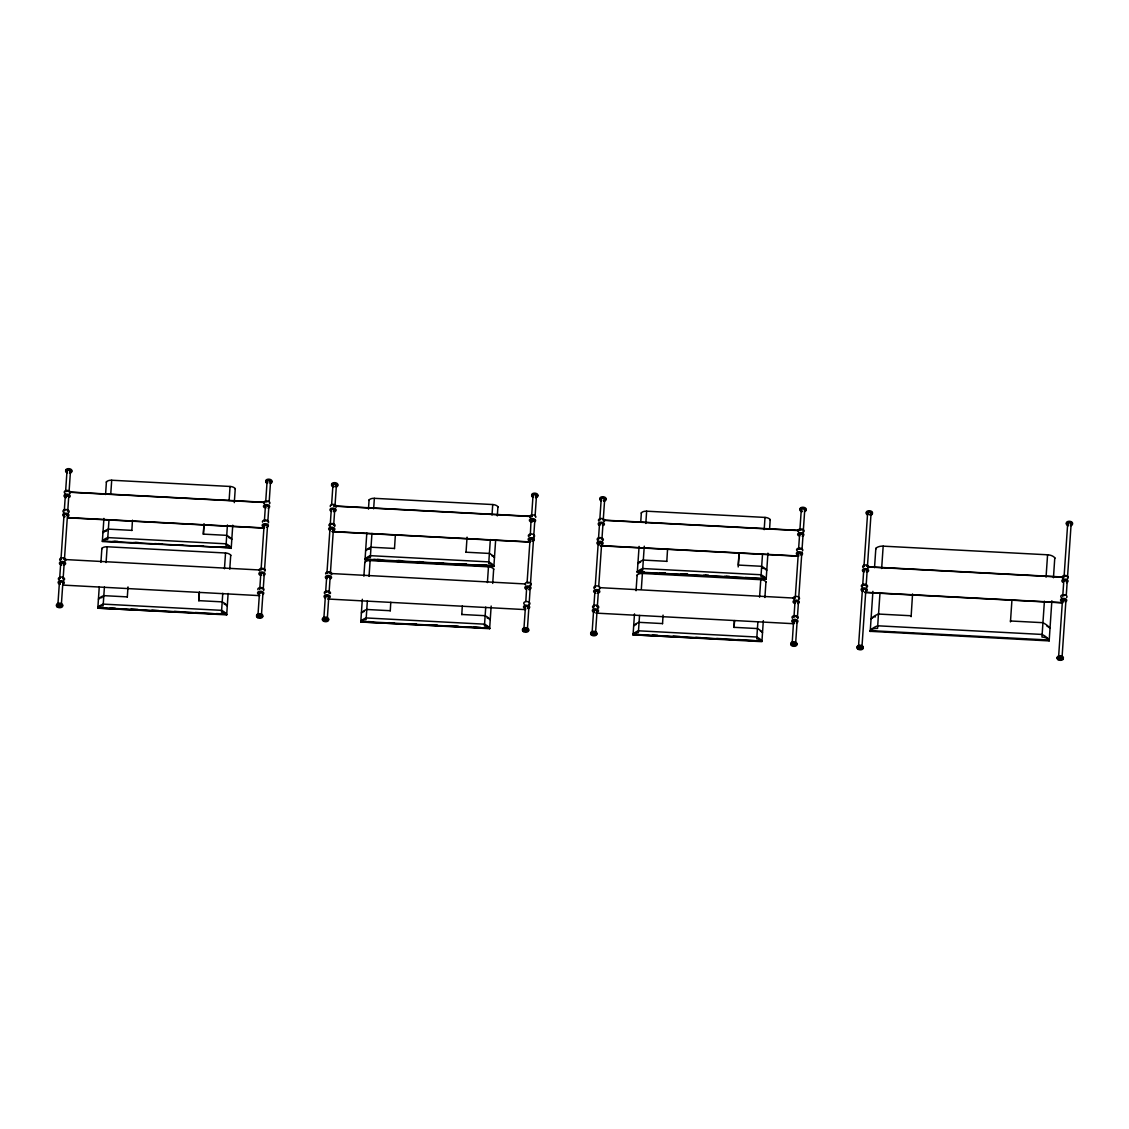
<?xml version="1.0" encoding="UTF-8"?>
<svg xmlns="http://www.w3.org/2000/svg" width="1129" height="1129" viewBox="0 0 1129 1129"><rect width="100%" height="100%" fill="white"/><g stroke="black" fill="none" stroke-linecap="round" stroke-linejoin="round"><path stroke-width="1.5" d="M97.828 608.221L97.842 607.585A16.272 9.653 3.9 0 1 103.162 604.114L221.538 610.337A16.272 9.653 3.9 0 1 226.689 614.359L97.828 608.221L99.267 586.685M101.864 548.877L101.878 548.369A5.927 3.528 3.9 0 1 107.156 546.775L225.532 552.998A5.927 3.528 3.9 0 1 230.725 555.143L230.711 555.651M106.408 482.337L106.408 481.843A5.927 3.528 3.9 0 1 111.7 480.234L230.062 486.458A5.927 3.528 3.9 0 1 235.255 488.617L235.241 489.111M102.358 541.553L231.219 547.833A16.272 9.653 3.9 0 0 226.068 543.811L107.707 537.587A16.272 9.653 3.9 0 0 102.372 541.059L103.924 518.423M360.772 622.037L360.786 621.416A16.272 9.653 3.9 0 1 366.121 617.944L484.482 624.168A16.272 9.653 3.9 0 1 489.633 628.19L360.772 622.037L362.324 599.273M364.822 562.694L364.822 562.2A5.927 3.528 3.9 0 1 370.114 560.591L488.476 566.814A5.927 3.528 3.9 0 1 493.669 568.974L493.655 569.468M365.02 559.772L365.034 559.151A16.272 9.653 3.9 0 1 370.368 555.666L488.73 561.889A16.272 9.653 3.9 0 1 493.881 565.925L365.02 559.772L366.812 533.029M369.056 500.429L369.07 499.935A5.927 3.528 3.9 0 1 374.362 498.326L492.724 504.55A5.927 3.528 3.9 0 1 497.917 506.709L497.903 507.203M490.339 539.563L488.688 563.766A5.927 3.528 3.9 0 1 493.881 565.925L365.034 559.151A5.927 3.528 3.9 0 1 370.312 557.543L370.368 555.666M633.059 634.893L633.073 634.272A16.272 9.653 3.9 0 1 638.407 630.801L756.769 637.024A16.272 9.653 3.9 0 1 761.92 641.046L633.059 634.893L634.498 613.88M633.129 634.061L636.601 634.23M637.109 575.55L637.123 575.056A5.927 3.528 3.9 0 1 642.401 573.461L760.763 579.685A5.927 3.528 3.9 0 1 765.956 581.83L765.942 582.338M641.343 513.286L641.357 512.792A5.927 3.528 3.9 0 1 646.649 511.197L765.01 517.421A5.927 3.528 3.9 0 1 770.204 519.566L770.19 520.06M637.306 572.502L766.168 578.782A16.272 9.653 3.9 0 0 761.017 574.76L642.655 568.536A16.272 9.653 3.9 0 0 637.321 572.008L639.099 546.38M875.822 549.075L875.836 548.369A8.242 4.897 3.9 0 1 883.174 546.154L1047.571 554.791A8.242 4.897 3.9 0 1 1054.782 557.782L1054.768 558.474M870.219 631.323L1049.166 640.905L1049.18 640.03A22.608 13.421 3.9 0 0 1042.025 634.442L877.628 625.791A22.608 13.421 3.9 0 0 870.233 630.617L870.205 631.492L872.915 591.356M56.718 604.876L56.662 605.723L62.42 606.033L61.333 605.116L62.885 582.409M57.875 604.932L59.428 582.225M59.654 578.725L60.726 563.004M60.966 559.504L64.071 514.09M64.311 510.59L65.369 494.869M65.609 491.383L67.048 470.412A1.736 1.03 3.9 0 1 67.105 470.158M63.111 578.909L64.184 563.188M64.424 559.688L67.528 514.274M67.768 510.774L68.827 495.052M69.067 491.567L70.506 470.595M100.918 562.369L101.878 548.369M105.576 494.53L106.408 481.843M104.418 587.024L103.12 605.991A5.927 3.528 3.9 0 0 97.842 607.585L226.689 614.359A5.927 3.528 3.9 0 0 221.496 612.214L222.78 593.247M106.084 562.524L107.156 546.775M108.948 520.497L107.664 539.45A5.927 3.528 3.9 0 0 102.372 541.059L231.219 547.833A5.927 3.528 3.9 0 0 226.026 545.674L227.437 524.971M110.741 494.248L111.7 480.234M127.309 597.072L128 586.925M131.853 530.545L132.474 520.201M199.339 592.189L198.76 600.642L222.117 601.87A16.272 9.653 3.9 0 1 227.268 605.906A5.927 3.528 3.9 0 0 224.163 604.086M203.996 523.969L203.305 534.116L226.647 535.344A16.272 9.653 3.9 0 1 231.798 539.366A5.927 3.528 3.9 0 0 228.693 537.559M198.831 600.826L199.41 592.372M203.375 534.299L204.067 524.152M224.459 568.748L225.532 552.998M229.116 500.472L230.062 486.458M226.675 614.995L228.114 593.459M229.766 569.143L230.725 555.143M231.205 548.454L232.757 525.197M234.296 502.617L235.255 488.617M256.791 615.39L256.735 616.251L262.507 616.547L261.406 615.63L262.958 592.923M257.948 615.446L259.501 592.739M259.741 589.253L260.813 573.518M261.053 570.032L264.144 524.604M264.384 521.118L265.456 505.397M265.696 501.897L267.121 480.94M263.198 589.423L264.271 573.701M264.511 570.216L267.601 524.787M267.841 521.302L268.914 505.58M269.154 502.08L270.579 481.123M325.364 596.211L323.825 618.918L322.612 619.708L328.37 620.019L328.426 619.158M325.604 592.711L326.676 576.99M326.916 573.49L331.319 508.854M331.559 505.369L332.984 484.397M327.396 617.351L328.821 596.38L326.309 595.646L325.646 597.015M329.061 592.894L330.134 577.173L328.045 576.312L326.775 577.314M330.374 573.673L333.464 528.259M333.704 524.759L334.777 509.038M335.017 505.538L336.442 484.581M363.877 576.199L364.822 562.2M368.463 509.137L369.07 499.935M367.362 600.854L366.078 619.807A5.927 3.528 3.9 0 0 360.786 621.416L489.633 628.19A5.927 3.528 3.9 0 0 484.44 626.03L485.738 607.077M369.042 576.354L370.114 560.591M370.312 557.543L371.963 533.34M373.643 508.826L374.362 498.326M390.267 610.902L390.775 602.251M394.501 548.638L395.362 534.906M461.789 614.656L462.297 606.019M466.023 552.391L467.067 537.164M487.403 582.578L488.476 566.814M492.004 515.05L492.724 504.55M489.619 628.811L491.171 606.047M492.71 583.411L493.669 568.974M493.867 566.546L495.659 539.803M497.31 515.911L497.917 506.709M522.741 629.375L522.685 630.236L528.443 630.532L527.356 629.615L534.864 519.552M524.011 627.682L525.451 606.725M525.804 601.489L526.707 587.024L529.586 587.644M527.116 582.268L530.094 538.589M530.334 535.104L530.997 520.85M531.632 515.882L533.071 494.925M535.09 516.066L536.529 495.095M590.919 632.96L590.862 633.821L596.62 634.117M592.076 633.016L593.614 610.309M593.854 606.809L594.927 591.088C597.622 588.026 598.892 594.263 598.201 591.342C594.983 590.171 594.814 592.245 595.181 592.217M598.271 542.174L595.166 587.602A1.736 1.03 3.9 0 1 595.491 587.151M598.497 538.688L599.57 522.967M599.809 519.467L601.249 498.51A1.736 1.03 3.9 0 0 601.291 498.778M595.533 633.2L597.072 610.493L595.435 609.66L593.741 610.323M597.312 606.993L598.384 591.271L598.356 592.132M598.751 586.036L601.729 542.357M601.955 538.872L603.027 523.136M603.267 519.65L604.707 498.679M636.05 590.735L637.123 575.056M640.75 521.993L641.357 512.792M639.536 615.46L638.365 632.677A5.927 3.528 3.9 0 0 633.073 634.272L761.92 641.046A5.927 3.528 3.9 0 0 756.726 638.901L757.898 621.684M641.328 589.211L642.401 573.461M644.264 546.196L642.613 570.413A5.927 3.528 3.9 0 0 637.321 572.008L766.168 578.782A5.927 3.528 3.9 0 0 760.974 576.637L762.512 554.17M645.802 523.447L646.649 511.197M662.554 623.758L663.062 615.107M666.802 561.494L667.535 549.47M734.457 620.569L734.005 627.329L757.347 628.557A16.272 9.653 3.9 0 1 762.498 632.593A5.927 3.528 3.9 0 0 760.353 631.097M739.058 553.224L738.253 565.064L761.595 566.292A16.272 9.653 3.9 0 1 766.746 570.328A5.927 3.528 3.9 0 0 765.039 569.044M734.076 627.512L734.527 620.752M738.197 566.941L739.128 553.408M759.577 597.185L760.763 579.685M764.178 529.67L765.01 517.421M763.331 620.654L761.906 641.667L633.073 634.78M764.897 597.509L765.956 581.83M766.154 579.403L767.932 553.154M769.597 528.767L770.204 519.566M793.941 617.337L795.014 601.616M795.239 598.116L798.344 552.702M798.584 549.202L799.657 533.481M799.896 529.981L801.322 509.024M795.606 643.713L797.159 621.006M797.399 617.521L798.471 601.799M798.697 598.299L801.802 552.885M802.042 549.386L804.779 509.207A1.736 1.03 3.9 0 0 803.072 508.092M796.764 643.784L796.707 644.631L790.935 644.334L792.149 643.544L793.645 620.385L796.524 620.992M857.32 646.959L857.264 647.82L863.036 648.131M858.477 647.03L862.415 589.38L864.673 588.773L865.901 590.171M862.655 585.88L863.727 570.159M863.953 566.659L867.651 512.51M866.112 586.064L867.185 570.343L865.082 569.468L863.826 570.47M867.411 566.843L871.108 512.693M874.523 567.619L875.836 548.369M911.061 615.757L878.433 614.049L877.572 628.401A8.242 4.897 3.9 0 0 870.233 630.617L1049.18 640.03A8.242 4.897 3.9 0 0 1041.968 637.038L1044.41 601.221M878.489 614.924L880.013 592.584M881.65 568.508L883.174 546.154M911.117 616.688L912.557 593.939M1010.455 621.91L1011.937 600.092M1046.047 577.145L1047.571 554.791M1049.166 640.905L1051.861 600.769M1053.456 577.723L1054.782 557.782M1058.677 655.794L1062.488 599.894M1062.728 596.408L1063.8 580.673M1064.04 577.187L1067.724 523.023M1065.945 600.078L1062.022 657.727A1.736 1.03 3.9 0 0 1061.796 657.205M1066.298 594.842L1067.258 580.856M1067.498 577.371L1071.181 523.207M1063.165 657.784L1063.109 658.644L1057.351 658.348M59.484 582.508C59.682 585.866 60.204 578.612 62.857 582.762M61.615 564.528L60.768 563.597M64.141 515.233C65.905 517.675 62.617 514.062 65.383 514.034C67.571 512.933 67.415 517.181 67.542 515.149M66.202 497.141L65.369 496.21M64.226 563.78L63.407 562.496L61.037 562.75L63.732 563.032L63.704 564.486M68.827 496.379C62.645 492.907 68.968 496.915 68.784 496.308M59.527 582.592L60.006 581.802M62.716 582.155L61.686 581.633M67.472 515.219L66.286 514.09M62.871 582.945L62.914 583.03M64.155 564.048L64.198 563.173M67.458 515.755L67.486 514.88M68.756 496.647L68.784 495.772M258.993 592.725C259.218 596.888 259.656 589.183 262.38 593.177M261.476 575.141C257.751 573.927 263.65 571.062 263.664 574.266L263.636 573.659M263.509 525.789L263.551 526.058M266.063 507.754C261.97 504.846 269.916 505.919 268.236 506.258M259.12 593.868L259.783 592.485L262.168 592.654M260.432 574.605L260.234 573.744M264.765 526.862C261.109 525.154 266.881 523.644 266.938 525.366M263.777 524.957L266.769 525.112M265.033 507.217L264.835 506.342M260.277 573.828L260.757 573.038M260.7 574.844L260.291 574.012M265.301 507.443L264.878 506.611M263.621 573.998L262.436 572.869M268.067 506.004L267.037 505.467M330.232 529.811L330.91 528.104L333.436 528.866L332.575 530.32L332.97 528.725L330.077 529.035M325.674 595.985L325.618 597.354L325.42 596.493M326.987 576.736L326.761 577.85L328.468 576.651L330.176 577.766M331.573 509.348L331.376 509.927C331.898 507.288 336.978 510.266 333.478 510.957M325.406 596.832L325.956 595.787M331.361 510.449L331.855 509.137M328.807 596.747L327.622 595.604M333.464 511.296L334.763 510.364L333.535 508.967M328.341 597.721L328.835 596.408L328.356 597.368M329.668 578.119L330.134 577.681M330.105 578.02L330.148 577.145L329.922 578.26M333.394 529.741L333.436 528.866M334.706 510.633L334.734 509.758M529.416 587.376L526.156 588.068L526.707 587.024M534.186 520.243L534.144 521.118C527.751 519.157 532.578 518.126 534.215 520.85M525.691 608.249C522.953 606.273 528.471 604.848 528.301 607.501M526.241 587.997L526.65 588.816L526.424 587.221M529.529 539.704C529.247 536.289 537.7 541.341 529.699 539.281M532.465 521.796L530.969 521.203L531.025 519.834M524.914 607.049L525.394 606.273M525.338 608.065L524.929 607.247M531.237 521.429L532.479 521.443M527.779 608.206L528.33 607.162L527.074 606.104M528.273 606.894L528.062 608.009M532.846 540.226L532.874 539.352M598.342 542.795L598.257 543.402C600.176 540.057 605.285 544.587 598.328 543.134M599.781 524.816C598.836 522.374 604.523 523.362 602.491 525.168C604.692 523.291 599.513 521.838 599.555 524.293L599.809 524.477M594.503 611.876L593.727 610.86L594.517 611.523M598.751 544.15L598.342 543.317L599.104 544.333M597.058 610.845L595.872 609.716M601.658 543.839L601.686 542.964M602.957 524.731L602.985 523.856M794.364 622.488L793.151 621.698L793.645 620.385M797.794 553.281L799.925 552.66L801.167 554.071M793.32 621.952L793.193 620.823M793.094 621.416L793.362 620.583M794.633 602.703L795.253 603.112L794.435 601.828M794.675 601.334C800.419 603.14 797.046 599.132 794.477 601.912M798.542 554.819L797.78 553.803L798.965 554.946M797.921 554.41L797.977 553.041M799.233 535.301L799.854 535.711L799.247 534.963M799.276 533.932C805.005 535.753 801.632 531.745 799.078 534.511M793.588 622.178L793.179 621.345M796.509 621.331L795.324 620.202M801.11 553.789L799.925 552.66M801.138 553.45L801.181 553.718M863.29 590.919L862.528 589.38M862.669 590.509L862.711 589.14M864.249 571.486L864.024 569.891M862.937 590.735L862.993 588.943M865.858 589.902L864.673 588.773M867.157 570.653L865.985 569.51M866.691 571.613L867.185 570.3L866.324 571.768M865.689 590.326L865.858 590.086M865.661 590.679L865.872 589.564L861.935 647.213L863.092 647.27M1063.151 601.531C1059.708 600.12 1065.437 598.328 1065.127 600.811M1063.222 580.885C1063.546 584.032 1063.447 577.893 1066.609 581.139M1062.728 601.404C1059.849 599.217 1066.058 598.074 1065.282 600.924L1065.324 600.049M1063.419 581.745C1063.151 577.272 1067.808 582.437 1066.679 581.068M1066.595 581.675L1066.637 580.8M260.206 574.082L260.474 573.236M330.007 529.289L330.275 528.443M529.543 539.168L529.67 540.311M599.654 523.687L599.612 524.562M597.142 610.775L596.874 611.622M863.84 570.131L863.981 571.26M1063.208 581.223L1063.476 580.377M1061.895 600.473L1062.163 599.626M65.623 495.363L65.411 496.478M61.037 562.75L60.825 563.865M59.724 581.999L59.512 583.114M525.112 606.471L525.07 607.839M69.744 492.046L264.369 502.278M333.93 505.933L532.069 516.348M603.944 520.13L798.57 530.362M69.73 492.244L264.369 502.476M333.93 506.145L532.069 516.56M603.93 520.342L798.57 530.574M67.994 517.604L264.384 527.935M332.194 531.505L530.334 541.92M600.445 545.603L798.584 556.018M67.994 517.816L264.369 528.146M332.18 531.703L530.32 542.118M600.445 545.815L798.57 556.23M868.116 566.772L1062.756 577.004M868.116 566.984L1062.742 577.215M131.783 530.362L108.285 529.12A16.272 9.653 3.9 0 0 102.951 532.592A5.927 3.528 3.9 0 1 106.648 531.039M666.731 561.311L643.234 560.069A16.272 9.653 3.9 0 0 637.899 563.554A5.927 3.528 3.9 0 1 640.595 562.171M394.444 548.454L370.933 547.212A16.272 9.653 3.9 0 0 365.613 550.684A5.927 3.528 3.9 0 1 367.377 549.583M465.952 552.208L489.309 553.436A16.272 9.653 3.9 0 1 494.46 557.458A5.927 3.528 3.9 0 0 492.752 556.174M114.608 541.356L118.093 541.539M135.508 542.456L138.98 542.64M158.145 543.642L161.616 543.825M179.031 544.742L182.517 544.926M199.932 545.843L203.403 546.027M222.554 547.029L226.04 547.212M112.872 541.384L118.093 541.666M133.758 542.484L138.98 542.753M154.659 543.585L161.616 543.952M177.281 544.771L182.517 545.053M198.182 545.871L203.403 546.154M219.068 546.972L226.04 547.339M661.749 572.939L665.235 573.123M684.386 574.139L687.857 574.322L680.9 574.082M705.272 575.24L708.758 575.423M726.173 576.326L729.644 576.51M659.999 572.982L665.221 573.25M703.536 575.268L708.758 575.536M724.423 576.369L729.644 576.637M745.323 577.469L750.545 577.738M377.269 559.448L380.755 559.631M398.156 560.548L401.642 560.732L396.42 560.577M419.057 561.635L422.542 561.819M462.58 563.935L466.065 564.119M483.48 565.022L486.966 565.206M373.784 559.391L380.755 559.758M417.307 561.678L422.542 561.946M438.207 562.778L443.429 563.046M460.844 563.964L466.065 564.232M481.73 565.064L486.952 565.333M365.02 559.645L493.867 566.419M864.631 592.245L1062.77 602.66M864.616 592.457L1062.756 602.872M65.143 559.547L259.769 569.99M331.079 573.532L525.705 583.975M599.344 587.63L793.969 598.074M1010.399 620.978L1042.829 622.686A22.608 13.421 3.9 0 1 1049.984 628.274A8.242 4.897 3.9 0 0 1046.992 626.214M63.393 585.118L259.769 595.646M327.593 599.005L525.719 609.632M595.844 613.103L793.969 623.73M662.483 623.575L638.986 622.333A16.272 9.653 3.9 0 0 633.651 625.819A5.927 3.528 3.9 0 1 636.347 624.436M127.238 596.888L103.741 595.646A16.272 9.653 3.9 0 0 98.421 599.132A5.927 3.528 3.9 0 1 99.761 598.201M390.197 610.718L366.699 609.477A16.272 9.653 3.9 0 0 361.365 612.948A5.927 3.528 3.9 0 1 364.06 611.565M461.719 614.472L485.061 615.7A16.272 9.653 3.9 0 1 490.212 619.722A5.927 3.528 3.9 0 0 488.504 618.438M652.28 635.062L657.501 635.331M673.166 636.163L680.138 636.53M695.803 637.349L701.024 637.631M716.689 638.449L723.661 638.816M737.59 639.55L744.547 639.917M1057.407 657.487L1058.55 657.544M110.077 608.009L115.299 608.277M130.964 609.11L137.936 609.477M151.865 610.21L158.822 610.577M174.487 611.396L179.723 611.664M195.388 612.497L202.345 612.864M216.274 613.597L224.996 613.922M367.8 621.557L373.022 621.839M388.686 622.658L393.908 622.94M409.587 623.758L416.545 624.125M432.224 624.944L437.445 625.226M453.11 626.045L458.332 626.327M474.011 627.145L480.968 627.512M97.828 608.094L226.675 614.868M360.772 621.91L489.619 628.684M1062.107 600.995L1061.909 600.134M598.483 543.924L598.285 543.049M593.868 611.466L593.685 610.591M526.382 588.59L526.185 587.729M594.277 632.141A1.736 1.03 3.9 0 1 595.477 632.932M604.65 498.411A1.736 1.03 3.9 0 1 604.636 498.947M592.217 634.625A3.105 1.835 3.9 0 1 591.455 631.803A3.105 1.835 3.9 0 1 596.197 632.057A3.105 1.835 3.9 0 1 595.308 634.78M601.334 500.966A3.105 1.835 3.9 0 1 600.755 498.044A3.105 1.835 3.9 0 1 605.61 498.679A3.105 1.835 3.9 0 1 603.676 501.276M601.39 500.105A3.105 1.835 3.9 0 1 600.628 497.282A3.105 1.835 3.9 0 1 605.37 497.536A3.105 1.835 3.9 0 1 604.481 500.274M601.235 499.625A1.736 1.03 3.9 0 1 602.491 498.439A1.736 1.03 3.9 0 1 604.594 499.272A1.736 1.03 3.9 0 1 603.338 500.472M792.389 643.036A1.736 1.03 3.9 0 1 793.038 642.697A3.105 1.835 3.9 0 1 796.792 645.125A3.105 1.835 3.9 0 1 791.598 645.675A3.105 1.835 3.9 0 1 793.066 642.669M794.35 642.655A1.736 1.03 3.9 0 1 795.112 642.966M801.378 508.756A1.736 1.03 3.9 0 1 802.211 508.177M599.725 525.549A3.105 1.835 3.9 0 1 598.807 522.854A3.105 1.835 3.9 0 1 603.338 522.741A3.105 1.835 3.9 0 1 603.465 525.451M598.864 521.132A3.105 1.835 3.9 0 1 599.824 518.761A3.105 1.835 3.9 0 1 603.959 519.298A3.105 1.835 3.9 0 1 603.719 521.767M599.908 520.003A1.736 1.03 3.9 0 1 600.078 519.763M602.449 519.509A1.736 1.03 3.9 0 1 603.069 519.919M794.012 622.912A3.105 1.835 3.9 0 1 792.191 620.117A3.105 1.835 3.9 0 1 797.074 619.99A3.105 1.835 3.9 0 1 796.354 622.841M792.403 618.269A3.105 1.835 3.9 0 1 795.141 615.644A3.105 1.835 3.9 0 1 797.766 618.551M793.616 616.9A1.736 1.03 3.9 0 1 794.266 616.547M795.578 616.519A1.736 1.03 3.9 0 1 796.608 617.055M797.243 554.819A3.105 1.835 3.9 0 1 797.497 552.123A3.105 1.835 3.9 0 1 802.013 552.716A3.105 1.835 3.9 0 1 800.969 555.299M797.483 551.135A3.105 1.835 3.9 0 1 797.37 548.638A3.105 1.835 3.9 0 1 801.519 548.539A3.105 1.835 3.9 0 1 802.366 551.008M798.217 549.357A1.736 1.03 3.9 0 1 799.29 548.934M799.727 548.92A1.736 1.03 3.9 0 1 800.955 549.287M794.576 603.436A3.105 1.835 3.9 0 1 793.828 600.614A3.105 1.835 3.9 0 1 798.556 600.868A3.105 1.835 3.9 0 1 797.667 603.592M794.195 599.428A3.105 1.835 3.9 0 1 794.266 596.818A3.105 1.835 3.9 0 1 798.64 597.058A3.105 1.835 3.9 0 1 798.57 599.654M794.745 597.876A1.736 1.03 3.9 0 1 795.211 597.439M798.542 535.711A3.105 1.835 3.9 0 1 798.81 533.015A3.105 1.835 3.9 0 1 803.312 533.608A3.105 1.835 3.9 0 1 802.267 536.204M798.796 532.027A3.105 1.835 3.9 0 1 798.852 529.43A3.105 1.835 3.9 0 1 803.227 529.656A3.105 1.835 3.9 0 1 803.171 532.253M799.812 530.051A1.736 1.03 3.9 0 1 801.9 529.995M594.56 612.412A3.105 1.835 3.9 0 1 592.753 609.618A3.105 1.835 3.9 0 1 597.622 609.505A3.105 1.835 3.9 0 1 596.916 612.355M593.445 608.192A3.105 1.835 3.9 0 1 593.501 605.581A3.105 1.835 3.9 0 1 597.876 605.821A3.105 1.835 3.9 0 1 597.82 608.418M593.925 606.908A1.736 1.03 3.9 0 1 594.447 606.202M596.549 606.16A1.736 1.03 3.9 0 1 597.34 606.823M595.872 593.162A3.105 1.835 3.9 0 1 594.207 590.241A3.105 1.835 3.9 0 1 599.273 590.509A3.105 1.835 3.9 0 1 597.481 593.247M594.263 588.534A3.105 1.835 3.9 0 1 595.237 586.149A3.105 1.835 3.9 0 1 599.372 586.685A3.105 1.835 3.9 0 1 599.132 589.169M599.174 544.884A3.105 1.835 3.9 0 1 597.354 542.089A3.105 1.835 3.9 0 1 602.237 541.962A3.105 1.835 3.9 0 1 601.517 544.813M598.045 540.65A3.105 1.835 3.9 0 1 598.102 538.039A3.105 1.835 3.9 0 1 602.477 538.279A3.105 1.835 3.9 0 1 602.42 540.876M598.596 539.112A1.736 1.03 3.9 0 1 599.062 538.674M601.15 538.618A1.736 1.03 3.9 0 1 601.771 539.027M795.38 645.308A3.105 1.835 3.9 0 1 790.822 643.784A3.105 1.835 3.9 0 1 794.463 641.851A3.105 1.835 3.9 0 1 796.538 644.687M802.14 511.705A3.105 1.835 3.9 0 1 800.334 508.911A3.105 1.835 3.9 0 1 805.203 508.784A3.105 1.835 3.9 0 1 804.497 511.649M800.828 510.294A3.105 1.835 3.9 0 1 800.701 507.81A3.105 1.835 3.9 0 1 804.864 507.697A3.105 1.835 3.9 0 1 805.711 510.181M802.098 510.816A1.736 1.03 3.9 0 1 801.505 509.377A1.736 1.03 3.9 0 1 803.876 509.123A1.736 1.03 3.9 0 1 804.469 510.562M859 646.324A1.736 1.03 3.9 0 1 861.088 646.268M867.721 512.241A1.736 1.03 3.9 0 1 868.949 511.578M869.852 511.635A1.736 1.03 3.9 0 1 871.052 512.425M862.358 648.526A3.105 1.835 3.9 0 1 860.961 648.935M859.367 648.85A3.105 1.835 3.9 0 1 858.619 648.625M857.504 647.891A3.105 1.835 3.9 0 1 859.846 645.266A3.105 1.835 3.9 0 1 863.191 647.75M867.735 514.965A3.105 1.835 3.9 0 1 867.171 512.044A3.105 1.835 3.9 0 1 872.025 512.679A3.105 1.835 3.9 0 1 870.078 515.276M867.792 514.118A3.105 1.835 3.9 0 1 866.719 511.536A3.105 1.835 3.9 0 1 870.967 511.084A3.105 1.835 3.9 0 1 872.04 513.667M870.882 514.274A3.105 1.835 3.9 0 1 870.134 514.415M868.441 514.302A1.736 1.03 3.9 0 1 868.116 512.665A1.736 1.03 3.9 0 1 870.826 513.032A1.736 1.03 3.9 0 1 869.739 514.471M1059.863 656.626A1.736 1.03 3.9 0 1 1060.752 656.669M1067.794 522.769A1.736 1.03 3.9 0 1 1069.925 522.148A1.736 1.03 3.9 0 1 1071.125 523.475M1061.429 601.404A3.105 1.835 3.9 0 1 1061.683 598.709A3.105 1.835 3.9 0 1 1066.199 599.301A3.105 1.835 3.9 0 1 1065.155 601.898M1061.669 597.721A3.105 1.835 3.9 0 1 1061.556 595.237A3.105 1.835 3.9 0 1 1065.705 595.124A3.105 1.835 3.9 0 1 1066.552 597.594M1063.476 595.519A1.736 1.03 3.9 0 1 1064.365 595.576M1062.742 582.155A3.105 1.835 3.9 0 1 1062.996 579.459A3.105 1.835 3.9 0 1 1067.512 580.052A3.105 1.835 3.9 0 1 1066.468 582.649M1062.982 578.471A3.105 1.835 3.9 0 1 1063.052 575.875A3.105 1.835 3.9 0 1 1067.427 576.1A3.105 1.835 3.9 0 1 1067.357 578.697M1064.365 576.354A1.736 1.03 3.9 0 1 1065.677 576.312M863.36 591.469A3.105 1.835 3.9 0 1 861.413 588.816A3.105 1.835 3.9 0 1 866.014 588.322A3.105 1.835 3.9 0 1 866.352 591.159M862.231 587.235A3.105 1.835 3.9 0 1 862.288 584.639A3.105 1.835 3.9 0 1 866.663 584.864A3.105 1.835 3.9 0 1 866.606 587.461M862.965 585.457A1.736 1.03 3.9 0 1 864.024 585.034M864.475 585.02A1.736 1.03 3.9 0 1 865.689 585.386M863.925 571.994A3.105 1.835 3.9 0 1 863.008 569.298A3.105 1.835 3.9 0 1 867.538 569.185A3.105 1.835 3.9 0 1 867.665 571.895M863.064 567.577A3.105 1.835 3.9 0 1 864.024 565.206A3.105 1.835 3.9 0 1 868.159 565.742A3.105 1.835 3.9 0 1 867.919 568.212M864.278 566.208A1.736 1.03 3.9 0 1 864.56 566.01M866.649 565.954A1.736 1.03 3.9 0 1 867.001 566.137M1057.28 657.953A3.105 1.835 3.9 0 1 1059.27 655.85A3.105 1.835 3.9 0 1 1063.109 657.007A3.105 1.835 3.9 0 1 1061.796 659.308M1059.439 659.364A3.105 1.835 3.9 0 1 1058.071 658.814M1068.556 525.719A3.105 1.835 3.9 0 1 1066.736 522.925A3.105 1.835 3.9 0 1 1071.619 522.798A3.105 1.835 3.9 0 1 1070.913 525.648M1068.613 524.858A3.105 1.835 3.9 0 1 1066.566 522.346A3.105 1.835 3.9 0 1 1070.8 521.527A3.105 1.835 3.9 0 1 1072.113 524.181M1071.619 524.533A3.105 1.835 3.9 0 1 1070.969 524.802M1068.514 524.83A1.736 1.03 3.9 0 1 1067.907 523.39A1.736 1.03 3.9 0 1 1070.278 523.136A1.736 1.03 3.9 0 1 1070.885 524.576M324.729 618.043A3.105 1.835 3.9 0 1 328.468 620.498A3.105 1.835 3.9 0 1 323.275 621.049A3.105 1.835 3.9 0 1 324.729 618.043A1.736 1.03 3.9 0 1 326.436 618.156M333.055 484.129A1.736 1.03 3.9 0 1 336.4 484.313M323.331 620.188A3.105 1.835 3.9 0 1 323.204 617.69A3.105 1.835 3.9 0 1 327.354 617.591A3.105 1.835 3.9 0 1 328.2 620.061M327.706 620.414A3.105 1.835 3.9 0 1 327.057 620.682M324.7 620.738A3.105 1.835 3.9 0 1 323.967 620.513M333.817 487.079A3.105 1.835 3.9 0 1 331.997 484.285A3.105 1.835 3.9 0 1 336.879 484.158A3.105 1.835 3.9 0 1 336.174 487.022M332.505 485.682A3.105 1.835 3.9 0 1 332.759 482.972A3.105 1.835 3.9 0 1 337.275 483.565A3.105 1.835 3.9 0 1 336.23 486.162M333.874 486.218A3.105 1.835 3.9 0 1 333.14 486.006M333.775 486.19A1.736 1.03 3.9 0 1 333.253 484.68A1.736 1.03 3.9 0 1 335.793 484.623A1.736 1.03 3.9 0 1 335.863 486.133M525.197 628.514A1.736 1.03 3.9 0 1 526.1 628.557M526.509 628.684A1.736 1.03 3.9 0 1 527.299 629.347M533.594 494.22A1.736 1.03 3.9 0 1 535.682 494.163M331.474 511.451A3.105 1.835 3.9 0 1 330.91 508.516A3.105 1.835 3.9 0 1 335.765 509.151A3.105 1.835 3.9 0 1 333.817 511.747M330.317 506.568A3.105 1.835 3.9 0 1 333.761 504.451A3.105 1.835 3.9 0 1 335.976 507.316M334.819 505.82A1.736 1.03 3.9 0 1 335.045 506.342M524.378 608.249A3.105 1.835 3.9 0 1 524.646 605.553A3.105 1.835 3.9 0 1 529.162 606.146A3.105 1.835 3.9 0 1 528.104 608.743M524.632 604.565A3.105 1.835 3.9 0 1 524.689 601.969A3.105 1.835 3.9 0 1 529.064 602.194A3.105 1.835 3.9 0 1 529.007 604.791M530.362 541.257A3.105 1.835 3.9 0 1 528.697 538.335A3.105 1.835 3.9 0 1 533.763 538.604A3.105 1.835 3.9 0 1 531.957 541.341M528.753 536.628A3.105 1.835 3.9 0 1 529.713 534.243A3.105 1.835 3.9 0 1 533.848 534.779A3.105 1.835 3.9 0 1 533.608 537.263M529.727 535.753A1.736 1.03 3.9 0 1 529.967 535.245M526.326 589.324A3.105 1.835 3.9 0 1 525.761 586.403A3.105 1.835 3.9 0 1 530.616 587.038A3.105 1.835 3.9 0 1 528.668 589.634M525.465 584.907A3.105 1.835 3.9 0 1 526.424 582.536A3.105 1.835 3.9 0 1 530.559 583.072A3.105 1.835 3.9 0 1 530.32 585.542M527.737 583.114A1.736 1.03 3.9 0 1 528.189 583.1M530.926 521.937A3.105 1.835 3.9 0 1 529.995 519.227A3.105 1.835 3.9 0 1 534.525 519.114A3.105 1.835 3.9 0 1 534.666 521.838M530.051 517.519A3.105 1.835 3.9 0 1 532.394 514.895A3.105 1.835 3.9 0 1 535.739 517.364M531.025 516.645A1.736 1.03 3.9 0 1 531.279 516.151M325.575 598.088A3.105 1.835 3.9 0 1 324.644 595.392A3.105 1.835 3.9 0 1 329.174 595.279A3.105 1.835 3.9 0 1 329.315 597.989M324.7 593.671A3.105 1.835 3.9 0 1 327.043 591.046A3.105 1.835 3.9 0 1 330.388 593.529M326.196 592.104A1.736 1.03 3.9 0 1 328.652 592.231M329.075 592.711A1.736 1.03 3.9 0 1 329.132 592.993M326.888 578.838A3.105 1.835 3.9 0 1 325.956 576.143A3.105 1.835 3.9 0 1 330.487 576.03A3.105 1.835 3.9 0 1 330.628 578.74M325.716 573.969A3.105 1.835 3.9 0 1 329.16 571.838A3.105 1.835 3.9 0 1 331.376 574.703M327.227 573.052A1.736 1.03 3.9 0 1 329.964 572.982M330.176 530.545A3.105 1.835 3.9 0 1 329.245 527.85A3.105 1.835 3.9 0 1 333.775 527.737A3.105 1.835 3.9 0 1 333.916 530.461M329.005 525.677A3.105 1.835 3.9 0 1 332.462 523.56A3.105 1.835 3.9 0 1 334.664 526.41M331.164 524.42A1.736 1.03 3.9 0 1 332.476 524.392M333.69 525.183A1.736 1.03 3.9 0 1 333.732 525.451M524.787 631.252A3.105 1.835 3.9 0 1 522.84 628.599A3.105 1.835 3.9 0 1 527.441 628.105A3.105 1.835 3.9 0 1 527.779 630.942M533.156 497.381A3.105 1.835 3.9 0 1 532.578 494.46A3.105 1.835 3.9 0 1 537.432 495.095A3.105 1.835 3.9 0 1 535.499 497.691M532.098 495.786A3.105 1.835 3.9 0 1 533.523 493.274A3.105 1.835 3.9 0 1 537.714 494.53A3.105 1.835 3.9 0 1 535.555 496.831A1.736 1.03 3.9 0 0 536.162 495.349A1.736 1.03 3.9 0 0 533.65 495.024A1.736 1.03 3.9 0 0 533.495 496.534M533.213 496.52A3.105 1.835 3.9 0 1 532.578 496.195M57.932 604.664A1.736 1.03 3.9 0 1 58.115 604.424M60.486 604.17A1.736 1.03 3.9 0 1 61.107 604.594M69.25 469.537A1.736 1.03 3.9 0 1 70.45 470.327M58.016 606.527A3.105 1.835 3.9 0 1 57.099 603.832A3.105 1.835 3.9 0 1 61.629 603.719A3.105 1.835 3.9 0 1 61.756 606.442M60.359 606.837A3.105 1.835 3.9 0 1 59.555 606.866M67.133 472.882A3.105 1.835 3.9 0 1 66.555 469.946A3.105 1.835 3.9 0 1 71.409 470.581A3.105 1.835 3.9 0 1 69.476 473.178M71.423 471.569A3.105 1.835 3.9 0 1 70.28 472.176M67.19 472.021A3.105 1.835 3.9 0 1 65.99 469.579A3.105 1.835 3.9 0 1 69.871 468.831A3.105 1.835 3.9 0 1 71.748 471.146M67.204 471.795A1.736 1.03 3.9 0 1 67.867 470.426A1.736 1.03 3.9 0 1 70.224 470.934A1.736 1.03 3.9 0 1 69.561 472.303M258.47 614.755A1.736 1.03 3.9 0 1 260.559 614.698M261.349 615.361A1.736 1.03 3.9 0 1 261.349 615.898M267.192 480.672A1.736 1.03 3.9 0 1 268.01 480.093M269.323 480.051A1.736 1.03 3.9 0 1 270.353 480.587M66.272 497.691A3.105 1.835 3.9 0 1 64.325 495.024A3.105 1.835 3.9 0 1 68.925 494.544A3.105 1.835 3.9 0 1 69.264 497.367M65.143 493.458A3.105 1.835 3.9 0 1 65.214 490.847A3.105 1.835 3.9 0 1 69.589 491.087A3.105 1.835 3.9 0 1 69.518 493.683M65.877 491.679A1.736 1.03 3.9 0 1 66.936 491.256M67.387 491.242A1.736 1.03 3.9 0 1 68.601 491.609M258.428 594.263A3.105 1.835 3.9 0 1 258.499 591.667A3.105 1.835 3.9 0 1 262.874 591.892A3.105 1.835 3.9 0 1 262.803 594.503M257.906 589.719A3.105 1.835 3.9 0 1 261.349 587.602A3.105 1.835 3.9 0 1 263.565 590.467M259.416 588.802A1.736 1.03 3.9 0 1 260.065 588.463M261.378 588.435A1.736 1.03 3.9 0 1 262.14 588.731M263.043 526.735A3.105 1.835 3.9 0 1 263.297 524.025A3.105 1.835 3.9 0 1 267.813 524.618A3.105 1.835 3.9 0 1 266.769 527.215M262.507 522.177A3.105 1.835 3.9 0 1 265.95 520.06A3.105 1.835 3.9 0 1 268.166 522.925M264.299 521.062A1.736 1.03 3.9 0 1 266.388 521.019M260.376 575.338A3.105 1.835 3.9 0 1 259.628 572.53A3.105 1.835 3.9 0 1 264.369 572.77A3.105 1.835 3.9 0 1 263.48 575.508M259.515 570.921A3.105 1.835 3.9 0 1 262.267 568.31A3.105 1.835 3.9 0 1 264.878 571.203M260.728 569.552A1.736 1.03 3.9 0 1 261.378 569.214M262.69 569.185A1.736 1.03 3.9 0 1 263.452 569.482M264.341 507.627A3.105 1.835 3.9 0 1 264.609 504.931A3.105 1.835 3.9 0 1 269.125 505.51A3.105 1.835 3.9 0 1 268.067 508.106M264.595 503.943A3.105 1.835 3.9 0 1 264.468 501.445A3.105 1.835 3.9 0 1 268.617 501.347A3.105 1.835 3.9 0 1 269.464 503.816M265.964 501.812A1.736 1.03 3.9 0 1 267.277 501.784M60.359 584.328A3.105 1.835 3.9 0 1 58.553 581.534A3.105 1.835 3.9 0 1 63.422 581.407A3.105 1.835 3.9 0 1 62.716 584.272M59.244 580.094A3.105 1.835 3.9 0 1 59.301 577.498A3.105 1.835 3.9 0 1 63.676 577.723A3.105 1.835 3.9 0 1 63.619 580.334M59.795 578.556A1.736 1.03 3.9 0 1 60.26 578.119M62.702 578.246A1.736 1.03 3.9 0 1 63.139 578.74M61.672 565.079A3.105 1.835 3.9 0 1 59.865 562.284A3.105 1.835 3.9 0 1 64.734 562.157A3.105 1.835 3.9 0 1 64.028 565.022M60.557 560.845A3.105 1.835 3.9 0 1 60.613 558.248A3.105 1.835 3.9 0 1 64.988 558.474A3.105 1.835 3.9 0 1 64.932 561.071M61.107 559.307A1.736 1.03 3.9 0 1 61.573 558.869M63.661 558.813A1.736 1.03 3.9 0 1 64.452 559.49M64.974 516.786A3.105 1.835 3.9 0 1 63.026 514.132A3.105 1.835 3.9 0 1 67.627 513.639A3.105 1.835 3.9 0 1 67.966 516.475M63.845 512.552A3.105 1.835 3.9 0 1 63.901 509.955A3.105 1.835 3.9 0 1 68.276 510.181A3.105 1.835 3.9 0 1 68.22 512.792M64.579 510.774A1.736 1.03 3.9 0 1 64.861 510.576M67.303 510.717A1.736 1.03 3.9 0 1 67.571 510.943M256.975 616.321A3.105 1.835 3.9 0 1 259.726 613.696A3.105 1.835 3.9 0 1 262.337 616.603M261.829 616.956A3.105 1.835 3.9 0 1 260.432 617.365M258.837 617.281A3.105 1.835 3.9 0 1 258.089 617.055M267.206 483.395A3.105 1.835 3.9 0 1 266.444 480.573A3.105 1.835 3.9 0 1 271.186 480.827A3.105 1.835 3.9 0 1 270.297 483.565M267.263 482.535A3.105 1.835 3.9 0 1 266.19 479.966A3.105 1.835 3.9 0 1 270.438 479.515A3.105 1.835 3.9 0 1 271.51 482.083M267.912 482.732A1.736 1.03 3.9 0 1 267.39 481.222A1.736 1.03 3.9 0 1 269.916 481.152A1.736 1.03 3.9 0 1 270 482.676M101.102 597.749A5.927 3.528 3.9 0 1 102.104 597.58M487.107 617.916A5.927 3.528 3.9 0 1 487.601 618.071M762.611 568.282A5.927 3.528 3.9 0 1 763.641 568.508M491.835 555.807A5.927 3.528 3.9 0 1 492.315 555.976M368.294 549.301A5.927 3.528 3.9 0 1 369.832 549.089M873.479 617.337A8.242 4.897 3.9 0 0 871.038 618.875A22.608 13.421 3.9 0 1 878.433 614.049M874.763 616.956A8.242 4.897 3.9 0 1 875.455 616.815M637.377 571.669L644.334 572.149L637.377 571.669M591.525 635.147A3.105 1.835 3.9 0 0 596.719 634.597A3.105 1.835 3.9 0 0 592.979 632.141A3.105 1.835 3.9 0 0 591.525 635.147M592.499 634.625A1.736 1.03 3.9 0 0 595.406 634.315A1.736 1.03 3.9 0 0 593.318 632.946A1.736 1.03 3.9 0 0 592.499 634.625M792.586 645.153A1.736 1.03 3.9 0 0 795.479 644.842A1.736 1.03 3.9 0 0 793.391 643.474A1.736 1.03 3.9 0 0 792.586 645.153M857.927 649.161A3.105 1.835 3.9 0 0 863.12 648.611A3.105 1.835 3.9 0 0 859.395 646.155A3.105 1.835 3.9 0 0 857.927 649.161M858.915 648.639A1.736 1.03 3.9 0 0 861.808 648.328A1.736 1.03 3.9 0 0 859.734 646.959A1.736 1.03 3.9 0 0 858.915 648.639M1058.014 659.675A3.105 1.835 3.9 0 0 1063.208 659.124A3.105 1.835 3.9 0 0 1059.468 656.669A3.105 1.835 3.9 0 0 1058.014 659.675M1058.988 659.153A1.736 1.03 3.9 0 0 1061.895 658.842A1.736 1.03 3.9 0 0 1059.806 657.473A1.736 1.03 3.9 0 0 1058.988 659.153M324.249 620.527A1.736 1.03 3.9 0 0 327.156 620.216A1.736 1.03 3.9 0 0 325.067 618.847A1.736 1.03 3.9 0 0 324.249 620.527M523.348 631.563A3.105 1.835 3.9 0 0 528.541 631.012A3.105 1.835 3.9 0 0 524.816 628.557A3.105 1.835 3.9 0 0 523.348 631.563M524.322 631.04A1.736 1.03 3.9 0 0 527.229 630.73A1.736 1.03 3.9 0 0 525.14 629.361A1.736 1.03 3.9 0 0 524.322 631.04M57.325 607.063A3.105 1.835 3.9 0 0 62.518 606.513A3.105 1.835 3.9 0 0 58.779 604.057A3.105 1.835 3.9 0 0 57.325 607.063M58.299 606.541A1.736 1.03 3.9 0 0 61.206 606.231A1.736 1.03 3.9 0 0 59.117 604.862A1.736 1.03 3.9 0 0 58.299 606.541M257.398 617.577A3.105 1.835 3.9 0 0 262.591 617.027A3.105 1.835 3.9 0 0 258.866 614.585A3.105 1.835 3.9 0 0 257.398 617.577M258.386 617.055A1.736 1.03 3.9 0 0 261.279 616.759A1.736 1.03 3.9 0 0 259.19 615.376A1.736 1.03 3.9 0 0 258.386 617.055"/></g></svg>
